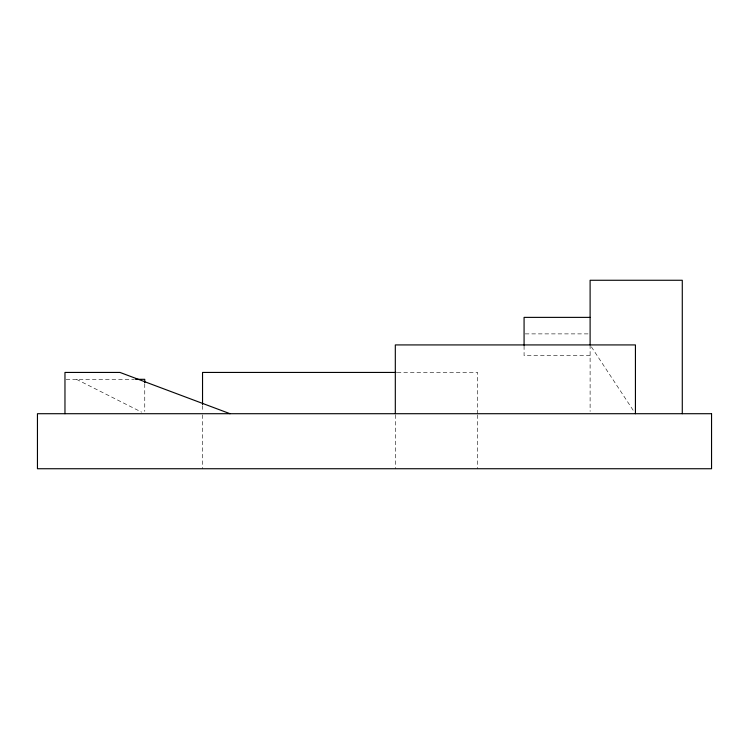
<?xml version="1.0" encoding="UTF-8"?>
<svg xmlns="http://www.w3.org/2000/svg" width="749" height="749" viewBox="0 0 749 749"><rect width="100%" height="100%" fill="white"/><g stroke="black" fill="none" stroke-linecap="round" stroke-linejoin="round"><path stroke-width="0.56" stroke-dasharray="3.75 2.81" d="M525.236 333.885L588.948 333.885M590.109 355.681L524.075 355.681L524.075 346.001M397.232 372.44L477.675 372.44L477.675 413.71M66.109 379.312L134.352 379.312M76.417 379.312L141.645 412.147M591.392 346.862L634.15 411.772M590.109 344.924L590.109 411.398M477.675 414.852L477.675 468.734M395.313 414.852L395.313 468.734M202.539 405.686L202.539 411.416M202.539 414.852L202.539 468.734M144.754 383.9L144.754 411.416"/><path stroke-width="1.12" d="M590.109 317.379L524.075 317.379L524.075 345.355M396.071 372.44L202.539 372.44L202.539 404.535M135.494 379.312L144.754 379.312L144.754 382.758M230.046 413.71L119.99 372.44L64.966 372.44L64.966 413.71M682.283 413.71L682.283 280.266L590.109 280.266L590.109 344.924M635.433 413.71L635.433 344.924L395.313 344.924L395.313 413.71M711.55 413.71L37.45 413.71L37.45 468.734L711.55 468.734L711.55 413.71"/></g></svg>
